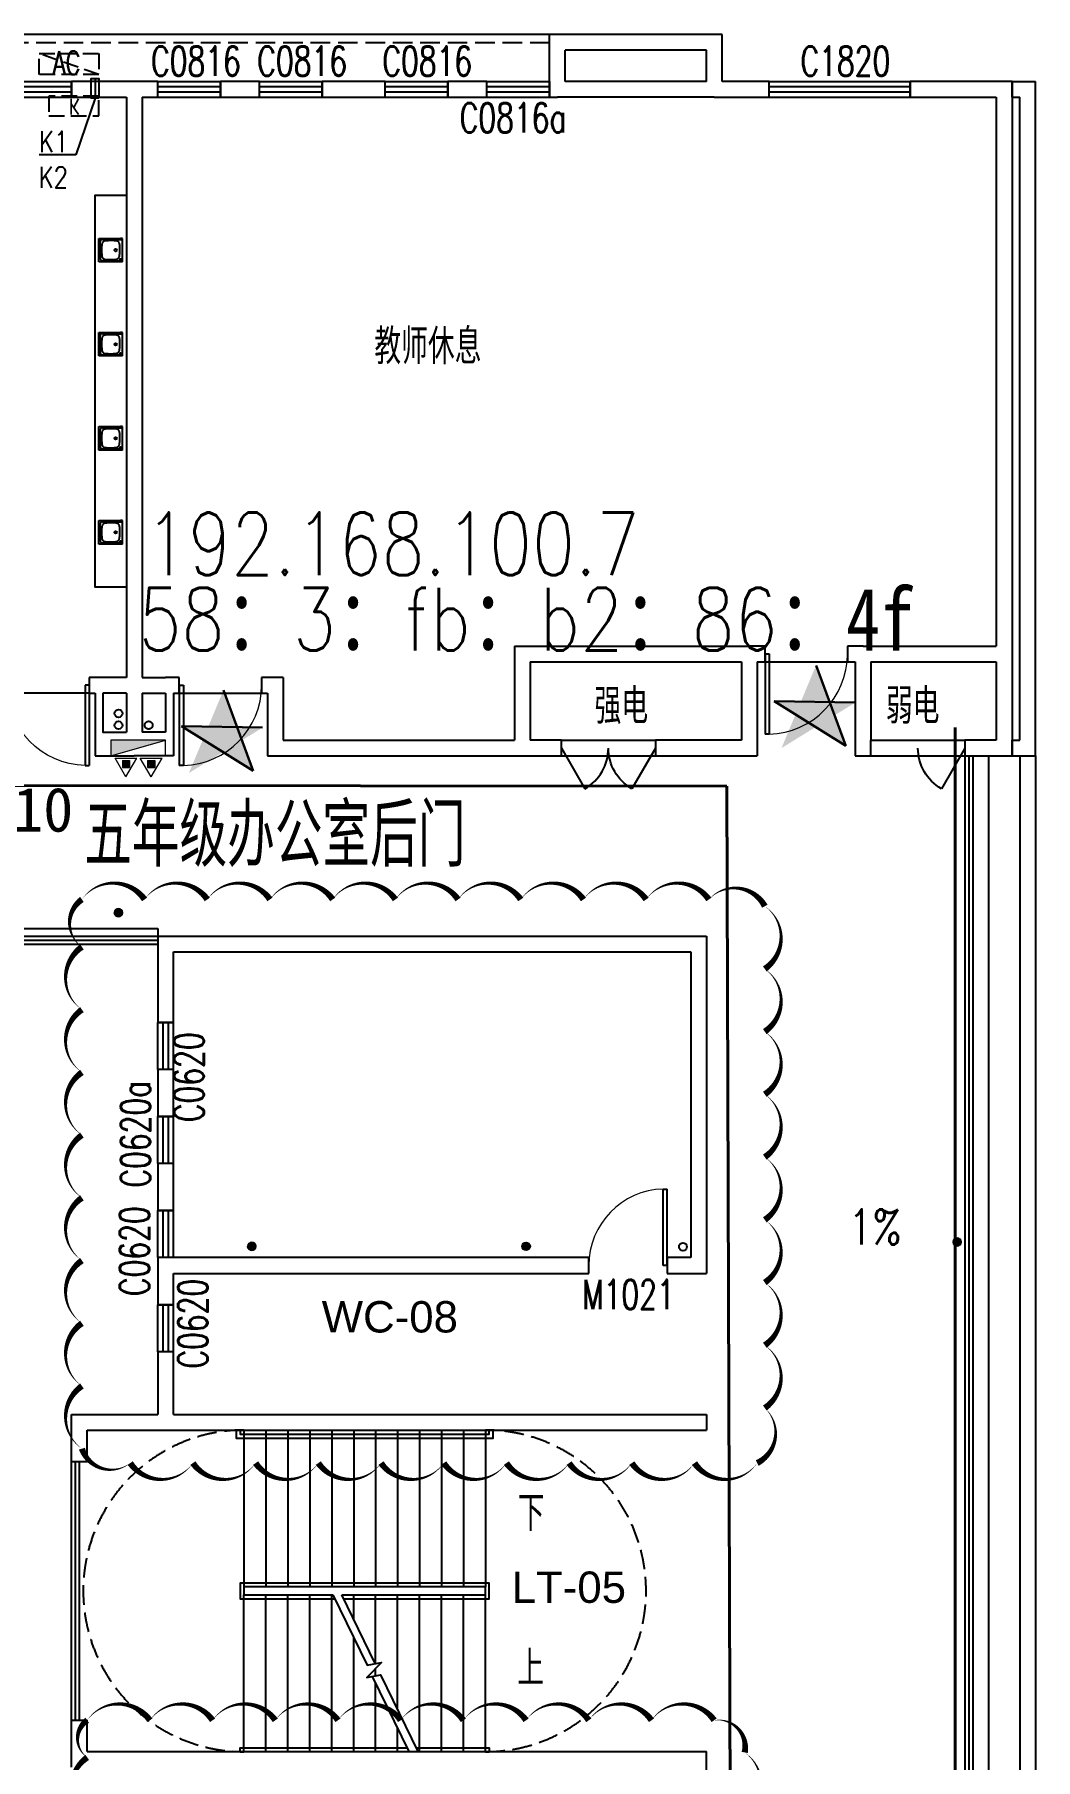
# Model space of a CAD drawing. Extents: x 447078 to 1776277, y 243534 to 519428.
# Drawn here: x 1131723 to 1144496, y 471141 to 493141 of the extents above; entities that cross this region are included whole.
import ezdxf

# ---------------------------------------------------------------- set-up
doc = ezdxf.new("R2010")
doc.units = 0
doc.header["$LTSCALE"] = 1000
doc.header["$MEASUREMENT"] = 0
for name, pattern in [('AP-02-RETAIL$0$DASH', [0.35, 0.25, -0.1]), ('CCDID0GLB00001', [30, 26.5, -1.5, 0.5, -1.5]), ('DASH', [0.35, 0.25, -0.1]), ('HIDDEN3', [1.905, 1.27, -0.635])]:
    doc.linetypes.add(name, pattern=pattern)
for name, color, linetype, lineweight in [('1#2#三层消火栓$0$P-HUDR-MISC', 13, 'Continuous', 25), ('1#2#三层消火栓$0$体育文娱中心3F消火栓$0$P-HUDR-MISC', 13, 'Continuous', 20), ('A桥架图层', 2, 'Continuous', 40), ('A门禁安装位置', 1, 'Continuous', 30)]:
    doc.layers.add(name, color=color, linetype=linetype, lineweight=lineweight)
for name, color, linetype in [('2017-7-14 根据审图意见修改', 5, 'Continuous'), ('A-DOOR', 2, 'Continuous'), ('A-DRAI', 61, 'Continuous'), ('A-EQPM-MECH', 191, 'Continuous'), ('A-FIXT', 211, 'Continuous'), ('A-FIXT-DASH', 211, 'HIDDEN3'), ('A-FURN', 251, 'Continuous'), ('A-GLAZ-BLIN', 9, 'Continuous'), ('A-HRAL', 104, 'Continuous'), ('A-HYDR', 1, 'CCDID0GLB00001'), ('A-OVER', 23, 'Continuous'), ('A-STRS', 2, 'Continuous'), ('A-WALL', 140, 'Continuous'), ('A-WIND', 2, 'Continuous'), ('A-WIND-IDEN', 4, 'Continuous'), ('G-0-XREF', 2, 'Continuous'), ('G-ANNO-NOTE', 80, 'Continuous'), ('X-连廊栏杆修改', 43, 'Continuous')]:
    doc.layers.add(name, color=color, linetype=linetype)
doc.styles.add('_TCH_DIM', font='SIMPLEX', dxfattribs={"bigfont": 'GBCBIG'})
doc.styles.add('_TCH_WINDOW', font='SIMPLEX', dxfattribs={"height": 3.5, "bigfont": 'GBCBIG'})
doc.styles.add('CCDI_T_G01', font='')
doc.styles.add('CCDI_T_G02', font='simplex.shx', dxfattribs={"width": 0.8, "bigfont": 'zjdz.shx'})
doc.styles.add('CCDI_T_G03', font='')
doc.styles.add('Note$0$CCDI-TOG-02', font='simplex.shx', dxfattribs={"width": 0.8, "bigfont": 'zjdz.shx'})
doc.styles.get('CCDI_T_G01').set_extended_font_data('Arial')
doc.styles.get('CCDI_T_G03').set_extended_font_data('SimHei')

# ---------------------------------------------------------------- blocks, each defined once
blk = doc.blocks.new('3600-2')
at = {"layer": 'A-STRS'}
for p, q in [((-2050, -280), (-50, -280)), ((2050, -280), (50, -280)), ((-2050, -560), (-50, -560)), ((2050, -560), (50, -560)), ((-2050, -840), (-50, -840)), ((2050, -840), (50, -840)), ((-2050, -1120), (-50, -1120)), ((2050, -1120), (50, -1120)), ((-2050, -1400), (-50, -1400)), ((1519, -1400), (50, -1400)), ((2050, -1400), (1748, -1400)), ((-2050, -1680), (-50, -1680)), ((926, -1680), (50, -1680)), ((1083, -1680), (989, -1680)), ((2050, -1680), (1171, -1680)), ((-2050, -1960), (-50, -1960)), ((365, -1960), (50, -1960)), ((2050, -1960), (594, -1960)), ((-2050, -2240), (-50, -2240)), ((2050, -2240), (50, -2240)), ((-2050, -2520), (-50, -2520)), ((2050, -2520), (50, -2520)), ((-2050, -2800), (-50, -2800)), ((2050, -2800), (50, -2800)), ((-2050, -3080), (-50, -3080)), ((2050, -3080), (50, -3080)), ((-2050, -3360), (-50, -3360)), ((2050, -3360), (50, -3360))]:
    blk.add_line(p, q, dxfattribs=at)
for points in [[(-2050, -3460), (-1950, -3460), (-1950, -180), (-2050, -180)], [(-2050, -3410), (-2000, -3410), (-2000, -230), (-2050, -230)], [(100, -2088), (100, -230), (-100, -230), (-100, -3410), (100, -3410), (100, -2200)], [(50, -2113), (50, -280), (-50, -280), (-50, -3360), (50, -3360), (50, -2224)], [(2000, -1167), (2000, -230), (2050, -230)], [(50, -2224), (947, -1789), (912, -1605), (1105, -1793), (1071, -1617), (2050, -1142)], [(2050, -1254), (1091, -1719)], [(2050, -3410), (2000, -3410), (2000, -1278)], [(927, -1687), (50, -2113)]]:
    blk.add_lwpolyline(points, dxfattribs=at)
at = {"layer": 'A-STRS', "linetype": 'DASH'}
for centre, start, end in [((0, -280), 0, 180), ((0, -3360), 180, 0)]:
    blk.add_arc(centre, 2051, start, end, dxfattribs=at)
blk = doc.blocks.new('DI LOU')
at = {"layer": 'A-FIXT'}
h = blk.add_hatch(dxfattribs=at)
h.set_pattern_fill('ANSI31', color=256, scale=10)
h.set_pattern_definition([(45, (-842091.153, -1894175.001), (-11.22532015, 11.22532015), [])])
h.paths.add_polyline_path([(-50, 0, 1), (50, 0, 1)])
blk.add_circle((0, 0), 50, dxfattribs=at)
blk = doc.blocks.new('PSXT')
at = {"layer": 'A-FIXT'}
blk.add_lwpolyline([(21472, 6455, 0, 0, 0), (22489, 6455, 60, 0, 0), (22669, 6455, 0, 0, 0)], format="xyseb", dxfattribs=at)
at = {"layer": 'A-FIXT', "extrusion": (0, 0, -1), "zscale": -1, "rotation": 209.9999968260897}
for p in [(-12400, 10800), (-23100, 6600)]:
    blk.add_blockref('DI LOU', p, dxfattribs=at)
at = {"layer": 'A-FIXT-DASH', "style": 'CCDI_T_G02', "width": 0.8}
blk.add_text('1%%%', height=450, dxfattribs=at).set_placement((21712, 6566))
blk = doc.blocks.new('连廊2F')
at = {"layer": 'A-GLAZ-BLIN'}
for p, q in [((105166, 156473), (105166, 124573)), ((105366, 156473), (105366, 124573))]:
    blk.add_line(p, q, dxfattribs=at)
at = {"layer": 'A-HRAL'}
for p, q in [((104516, 156473), (104516, 124573)), ((104566, 156473), (104566, 124573))]:
    blk.add_line(p, q, dxfattribs=at)
at = {"layer": 'A-OVER'}
blk.add_line((104766, 156473), (104766, 124573), dxfattribs=at)
at = {"layer": 'A-WALL'}
for p, q in [((105066, 165073), (105366, 165073)), ((105066, 165073), (105066, 164873)), ((105366, 156473), (105366, 165073)), ((105066, 164873), (105166, 164873)), ((105166, 156673), (105166, 164873)), ((105066, 156673), (105166, 156673)), ((105066, 156673), (105066, 156473)), ((105066, 156473), (105366, 156473))]:
    blk.add_line(p, q, dxfattribs=at)
at = {"layer": 'X-连廊栏杆修改'}
blk.add_line((104466, 156473), (104466, 115573), dxfattribs=at)
blk = doc.blocks.new('PSG-LG')
at = {"layer": 'A-DRAI'}
for centre in [(56400, 13341), (56400, 13191), (63601, 6539)]:
    blk.add_circle(centre, 50, dxfattribs=at)
at = {"layer": 'A-HYDR'}
blk.add_circle((56784, 13191), 50, dxfattribs=at)
at = {"layer": 'A-WALL'}
blk.add_lwpolyline([(56200, 13600), (56200, 13100), (56500, 13100)], dxfattribs=at)
blk = doc.blocks.new('sinks')
at = {"layer": 'A-FURN'}
for p, q in [((101861908, 17372404), (101861908, 17372383)), ((101861908, 17372154), (101861908, 17372383)), ((101861921, 17372192), (101861921, 17372404)), ((101861944, 17372361), (101861942, 17372358)), ((101861947, 17372364), (101861944, 17372361)), ((101861950, 17372366), (101861947, 17372364)), ((101861953, 17372368), (101861950, 17372366)), ((101861956, 17372370), (101861953, 17372368)), ((101861961, 17372371), (101861956, 17372370)), ((101861966, 17372372), (101861961, 17372371)), ((101861971, 17372373), (101861966, 17372372)), ((101861976, 17372374), (101861971, 17372373)), ((101861981, 17372374), (101861976, 17372374)), ((101861986, 17372374), (101861981, 17372374)), ((101861991, 17372375), (101861986, 17372374)), ((101861997, 17372375), (101861991, 17372375)), ((101862002, 17372375), (101861997, 17372375)), ((101862007, 17372376), (101862002, 17372375)), ((101862012, 17372376), (101862007, 17372376)), ((101862017, 17372376), (101862012, 17372376)), ((101862021, 17372376), (101862017, 17372376)), ((101862026, 17372376), (101862021, 17372376)), ((101862031, 17372376), (101862026, 17372376)), ((101862034, 17372376), (101862031, 17372376)), ((101862036, 17372376), (101862034, 17372376)), ((101862038, 17372376), (101862036, 17372376)), ((101862041, 17372376), (101862038, 17372376)), ((101862043, 17372376), (101862041, 17372376)), ((101862047, 17372376), (101862043, 17372376)), ((101862051, 17372376), (101862047, 17372376)), ((101862055, 17372376), (101862051, 17372376)), ((101862059, 17372376), (101862055, 17372376)), ((101862063, 17372375), (101862059, 17372376)), ((101862067, 17372375), (101862063, 17372375)), ((101862072, 17372374), (101862067, 17372375)), ((101862077, 17372374), (101862072, 17372374)), ((101862082, 17372373), (101862077, 17372374)), ((101862087, 17372373), (101862082, 17372373)), ((101862091, 17372373), (101862087, 17372373)), ((101862094, 17372372), (101862091, 17372373)), ((101862098, 17372371), (101862094, 17372372)), ((101862102, 17372371), (101862098, 17372371)), ((101862106, 17372369), (101862102, 17372371)), ((101862108, 17372368), (101862106, 17372369)), ((101862111, 17372367), (101862108, 17372368)), ((101862113, 17372365), (101862111, 17372367)), ((101862115, 17372363), (101862113, 17372365)), ((101862117, 17372361), (101862115, 17372363)), ((101862120, 17372359), (101862117, 17372361)), ((101862145, 17372192), (101862145, 17372404)), ((101862158, 17372404), (101862158, 17372154)), ((101861933, 17372318), (101861932, 17372312)), ((101861932, 17372312), (101861932, 17372306)), ((101861932, 17372306), (101861932, 17372300)), ((101861932, 17372300), (101861932, 17372294)), ((101861932, 17372294), (101861932, 17372287)), ((101861932, 17372287), (101861932, 17372281)), ((101861932, 17372281), (101861932, 17372275)), ((101861932, 17372275), (101861932, 17372269)), ((101861932, 17372269), (101861932, 17372263)), ((101861932, 17372263), (101861932, 17372257)), ((101861932, 17372257), (101861933, 17372252)), ((101861934, 17372336), (101861933, 17372330)), ((101861933, 17372330), (101861933, 17372324)), ((101861933, 17372324), (101861933, 17372318)), ((101861933, 17372252), (101861933, 17372246)), ((101861933, 17372246), (101861933, 17372240)), ((101861933, 17372240), (101861934, 17372236)), ((101861935, 17372342), (101861934, 17372336)), ((101861934, 17372236), (101861934, 17372232)), ((101861934, 17372232), (101861934, 17372228)), ((101861934, 17372228), (101861935, 17372224)), ((101861937, 17372348), (101861935, 17372342)), ((101861935, 17372224), (101861935, 17372220)), ((101861935, 17372220), (101861935, 17372217)), ((101861935, 17372217), (101861936, 17372214)), ((101861936, 17372214), (101861937, 17372211)), ((101861939, 17372353), (101861937, 17372348)), ((101861937, 17372211), (101861938, 17372208)), ((101861938, 17372208), (101861939, 17372206)), ((101861942, 17372358), (101861939, 17372353)), ((101861939, 17372206), (101861940, 17372204)), ((101861940, 17372204), (101861941, 17372202)), ((101861941, 17372202), (101861943, 17372200)), ((101861943, 17372200), (101861944, 17372199)), ((101861944, 17372199), (101861946, 17372197)), ((101861946, 17372197), (101861948, 17372195)), ((101861948, 17372195), (101861950, 17372193)), ((101861950, 17372193), (101861953, 17372191)), ((101861953, 17372191), (101861955, 17372190)), ((101861955, 17372190), (101861958, 17372189)), ((101861958, 17372189), (101861962, 17372187)), ((101861962, 17372187), (101861965, 17372186)), ((101861965, 17372186), (101861969, 17372186)), ((101861969, 17372186), (101861973, 17372185)), ((101861973, 17372185), (101861977, 17372185)), ((101861977, 17372185), (101861980, 17372184)), ((101861980, 17372184), (101861983, 17372184)), ((101861983, 17372184), (101861986, 17372183)), ((101861986, 17372183), (101861989, 17372183)), ((101861989, 17372183), (101861992, 17372182)), ((101861992, 17372182), (101861997, 17372182)), ((101861997, 17372182), (101862001, 17372182)), ((101862001, 17372182), (101862005, 17372181)), ((101862005, 17372181), (101862009, 17372181)), ((101862009, 17372181), (101862014, 17372181)), ((101862014, 17372181), (101862017, 17372181)), ((101862017, 17372181), (101862021, 17372181)), ((101862021, 17372181), (101862024, 17372180)), ((101862024, 17372180), (101862028, 17372180)), ((101862028, 17372180), (101862031, 17372180)), ((101862031, 17372180), (101862037, 17372180)), ((101862037, 17372180), (101862043, 17372180)), ((101862043, 17372180), (101862050, 17372180)), ((101862050, 17372180), (101862056, 17372181)), ((101862056, 17372181), (101862062, 17372181)), ((101862062, 17372181), (101862068, 17372182)), ((101862068, 17372182), (101862073, 17372183)), ((101862073, 17372183), (101862079, 17372183)), ((101862079, 17372183), (101862085, 17372184)), ((101862085, 17372184), (101862090, 17372185)), ((101862090, 17372185), (101862094, 17372185)), ((101862094, 17372185), (101862097, 17372185)), ((101862097, 17372185), (101862101, 17372186)), ((101862101, 17372186), (101862104, 17372187)), ((101862104, 17372187), (101862107, 17372188)), ((101862107, 17372188), (101862110, 17372189)), ((101862110, 17372189), (101862112, 17372190)), ((101862112, 17372190), (101862114, 17372192)), ((101862114, 17372192), (101862116, 17372193)), ((101862116, 17372193), (101862119, 17372195)), ((101862119, 17372195), (101862120, 17372197)), ((101862122, 17372357), (101862120, 17372359)), ((101862120, 17372197), (101862122, 17372198)), ((101862123, 17372354), (101862122, 17372357)), ((101862122, 17372198), (101862124, 17372200)), ((101862125, 17372352), (101862123, 17372354)), ((101862124, 17372200), (101862125, 17372202)), ((101862127, 17372349), (101862125, 17372352)), ((101862125, 17372202), (101862127, 17372204)), ((101862128, 17372345), (101862127, 17372349)), ((101862127, 17372204), (101862128, 17372207)), ((101862129, 17372342), (101862128, 17372345)), ((101862128, 17372207), (101862129, 17372210)), ((101862130, 17372338), (101862129, 17372342)), ((101862129, 17372210), (101862130, 17372212)), ((101862130, 17372334), (101862130, 17372338)), ((101862131, 17372330), (101862130, 17372334)), ((101862130, 17372215), (101862131, 17372218)), ((101862130, 17372212), (101862130, 17372215)), ((101862132, 17372326), (101862131, 17372330)), ((101862131, 17372222), (101862132, 17372226)), ((101862131, 17372218), (101862131, 17372222)), ((101862132, 17372321), (101862132, 17372326)), ((101862132, 17372317), (101862132, 17372321)), ((101862133, 17372312), (101862132, 17372317)), ((101862132, 17372234), (101862133, 17372238)), ((101862132, 17372230), (101862132, 17372234)), ((101862132, 17372226), (101862132, 17372230)), ((101862133, 17372307), (101862133, 17372312)), ((101862134, 17372300), (101862133, 17372307)), ((101862133, 17372252), (101862134, 17372255)), ((101862133, 17372248), (101862133, 17372252)), ((101862133, 17372245), (101862133, 17372248)), ((101862133, 17372241), (101862133, 17372245)), ((101862133, 17372238), (101862133, 17372241)), ((101862134, 17372292), (101862134, 17372300)), ((101862134, 17372284), (101862134, 17372292)), ((101862134, 17372276), (101862134, 17372284)), ((101862134, 17372268), (101862134, 17372276)), ((101862134, 17372266), (101862134, 17372268)), ((101862134, 17372263), (101862134, 17372266)), ((101862134, 17372260), (101862134, 17372263)), ((101862134, 17372258), (101862134, 17372260)), ((101862134, 17372255), (101862134, 17372258)), ((101862158, 17372154), (101861908, 17372154)), ((101862033, 17372167), (101861946, 17372167)), ((101862033, 17372167), (101862119, 17372167))]:
    blk.add_line(p, q, dxfattribs=at)
blk.add_lwpolyline([(101862158, 17372404), (101861908, 17372404)], dxfattribs=at)
for centre, radius in [((101862132, 17372383), 7.65), ((101862033, 17372330), 12.8)]:
    blk.add_circle(centre, radius, dxfattribs=at)
for centre, start, end in [((101861946, 17372192), 180, 270), ((101862119, 17372192), 270, 0)]:
    blk.add_arc(centre, 25.7, start, end, dxfattribs=at)
blk = doc.blocks.new('bc-kty')
at = {"layer": 'A-EQPM-MECH', "linetype": 'DASH', "ltscale": 0.8}
blk.add_line((100, 176), (-665, 443), dxfattribs=at)
for points in [[(100, 176), (-665, 176), (-665, 443), (100, 443)], [(-538, -350), (100, -350), (100, -100), (-538, -100)]]:
    blk.add_lwpolyline(points, close=True, dxfattribs=at)
at = {"layer": 'A-EQPM-MECH'}
blk.add_lwpolyline([(100, -125), (0, -125), (0, 125), (100, 125)], close=True, dxfattribs=at)
blk.add_lwpolyline([(50, 125), (50, -125)], dxfattribs=at)
at = {"layer": 'A-FIXT-DASH'}
blk.add_lwpolyline([(50, -125), (-194, -849), (-664, -849)], dxfattribs=at)
at = {"layer": 'A-EQPM-MECH', "style": '_TCH_DIM', "width": 0.705882}
blk.add_text('AC', height=297.5, dxfattribs=at).set_placement((-487, 176))
at = {"layer": 'A-EQPM-MECH', "style": 'Note$0$CCDI-TOG-02', "text_generation_flag": 4, "width": 0.8}
blk.add_text('K', height=200, dxfattribs=at).set_placement((-284, -132))
at = {"layer": 'A-FIXT-DASH', "style": 'CCDI_T_G02', "width": 0.8}
blk.add_text('K1', height=265.8, dxfattribs=at).set_placement((-664, -812))
blk = doc.blocks.new('$DorLib2D$00000001')
for p, q in [((0.45, 0.975), (0.5, 0.975)), ((0.45, 0), (0.45, 0.975)), ((0.5, 0), (0.5, 0.975)), ((0.5, 0), (0.45, 0))]:
    blk.add_line(p, q)
at = {"lineweight": 13}
blk.add_arc((0.475, 0), 0.975, 91.4693, 180, dxfattribs=at)
blk = doc.blocks.new('$TCHSYS$WIN2D')
for p, q in [((-0.5, 0.5), (0.5, 0.5)), ((-0.5, 0.5), (-0.5, -0.5)), ((0.5, 0.5), (0.5, -0.5)), ((0.5, 0.167), (-0.5, 0.167)), ((0.5, -0.167), (-0.5, -0.167)), ((-0.5, -0.5), (0.5, -0.5))]:
    blk.add_line(p, q)
blk = doc.blocks.new('$DorLib2D$00000228')
at = {"color": 0}
blk.add_line((0.5, 0), (0, 0.866), dxfattribs=at)
blk.add_arc((0.5, 0), 1, 120, 180, dxfattribs=at)
blk = doc.blocks.new('1#2#三层消火栓$0$体育文娱中心3F消火栓$0$A$C59133534')
at = {"layer": '1#2#三层消火栓$0$体育文娱中心3F消火栓$0$P-HUDR-MISC'}
h = blk.add_hatch(dxfattribs=at)
h.set_pattern_fill('JIS_WOOD', color=256, scale=20, style=0)
h.set_pattern_definition([(45, (39.371, -152.983), (-10, 10), [])])
h.paths.add_polyline_path([(-410.5, 259), (-410.5, 350), (-501.5, 350), (-501.5, 259)])
h = blk.add_hatch(dxfattribs=at)
h.set_pattern_fill('JIS_WOOD', color=256, scale=20, style=0)
h.set_pattern_definition([(45, (360.371, -152.983), (-10, 10), [])])
h.paths.add_polyline_path([(-89.5, 259), (-89.5, 350), (-180.5, 350), (-180.5, 259)])
at = {"layer": '1#2#三层消火栓$0$体育文娱中心3F消火栓$0$P-HUDR-MISC', "ltscale": 5}
blk.add_hatch(color=256, dxfattribs=at).paths.add_polyline_path([(50, 0), (-650, 200), (-650, 0)])
at = {"layer": '1#2#三层消火栓$0$体育文娱中心3F消火栓$0$P-HUDR-MISC'}
for p, q in [((-456, 469), (-595, 228)), ((-456, 469), (-317, 228)), ((-135, 469), (-274, 228)), ((-135, 469), (4, 228)), ((-595, 228), (-317, 228)), ((-501.5, 259), (-501.5, 350)), ((-501.5, 350), (-410.5, 350)), ((-501.5, 259), (-410.5, 259)), ((-410.5, 259), (-410.5, 350)), ((-274, 228), (4, 228)), ((-180.5, 259), (-180.5, 350)), ((-180.5, 350), (-89.5, 350)), ((-180.5, 259), (-89.5, 259)), ((-89.5, 259), (-89.5, 350)), ((-650, 200), (50, 0))]:
    blk.add_line(p, q, dxfattribs=at)
at = {"layer": '1#2#三层消火栓$0$体育文娱中心3F消火栓$0$P-HUDR-MISC', "ltscale": 5}
blk.add_lwpolyline([(-650, 200), (50, 200), (50, 0), (-650, 0)], close=True, dxfattribs=at)
blk = doc.blocks.new('1#2#三层消火栓')
at = {"layer": '1#2#三层消火栓$0$P-HUDR-MISC', "ltscale": 0.1, "xscale": -1, "rotation": 180}
blk.add_blockref('1#2#三层消火栓$0$体育文娱中心3F消火栓$0$A$C59133534', (1133346, 484141), dxfattribs=at)
blk = doc.blocks.new('门禁点位')
at = {"layer": 'A门禁安装位置'}
h = blk.add_hatch(color=256, dxfattribs=at)
h.paths.add_polyline_path([(-211491, 79015), (-211665, 79485), (-211858, 79022)])
h.paths.add_polyline_path([(-211858, 79022), (-211926, 78858), (-211670, 78698), (-211429, 78847), (-211491, 79015)])
h.paths.add_polyline_path([(-211429, 78847), (-211165, 79009), (-211491, 79015), (-211429, 78847)])
h.paths.add_polyline_path([(-211670, 78698), (-211285, 78457), (-211429, 78847)])
h.paths.add_polyline_path([(-211926, 78858), (-212105, 78430), (-211670, 78698)])
h.paths.add_polyline_path([(-211858, 79022), (-212198, 79028), (-211926, 78858)])
for p, q in [((-211665, 79485), (-211285, 78457)), ((-212198, 79028), (-211165, 79009)), ((-211285, 78457), (-212198, 79028))]:
    blk.add_line(p, q, dxfattribs=at)

msp = doc.modelspace()

# ---------------------------------------------------------------- linework, layer by layer
at = {"layer": '2017-7-14 根据审图意见修改'}
msp.add_lwpolyline([(1132327.9, 482110.1, 0, 80, -0.5205671), (1133127.9, 482110.1, 0, 80, -0.5205671), (1133927.9, 482110.1, 0, 80, -0.5205671), (1134727.9, 482110.1, 0, 80, -0.5205671), (1135527.9, 482110.1, 0, 80, -0.5205671), (1136327.9, 482110.1, 0, 80, -0.5205671), (1137127.9, 482110.1, 0, 80, -0.5205671), (1137927.9, 482110.1, 0, 80, -0.5205671), (1138727.9, 482110.1, 0, 80, -0.5205671), (1139527.8, 482110.1, 0, 80, -0.5205671), (1140327.8, 482110.1, 0, 80, -0.5205671), (1141041.6, 482023.9, 0, 80, -0.5205671), (1141041.6, 481223.9, 0, 80, -0.5205671), (1141041.6, 480423.9, 0, 80, -0.5205671), (1141041.6, 479623.9, 0, 80, -0.5205671), (1141041.6, 478823.9, 0, 80, -0.5205671), (1141041.6, 478023.9, 0, 80, -0.5205671), (1141041.6, 477223.9, 0, 80, -0.5205671), (1141041.6, 476423.9, 0, 80, -0.5205671), (1141041.6, 475623.9, 0, 80, -0.5205671), (1140944.2, 474921.3, 0, 80, -0.5205671), (1140144.2, 474921.3, 0, 80, -0.5205671), (1139344.2, 474921.3, 0, 80, -0.5205671), (1138544.2, 474921.3, 0, 80, -0.5205671), (1137744.2, 474921.3, 0, 80, -0.5205671), (1136944.2, 474921.3, 0, 80, -0.5205671), (1136144.2, 474921.3, 0, 80, -0.5205671), (1135344.2, 474921.3, 0, 80, -0.5205671), (1134544.2, 474921.3, 0, 80, -0.5205671), (1133744.2, 474921.3, 0, 80, -0.5205671), (1132944.2, 474921.3, 0, 80, -0.5205671), (1132327.9, 475105, 0, 80, -0.5205671), (1132327.9, 475905, 0, 80, -0.5205671), (1132327.9, 476705, 0, 80, -0.5205671), (1132327.9, 477505, 0, 80, -0.5205671), (1132327.9, 478305, 0, 80, -0.5205671), (1132327.9, 479105, 0, 80, -0.5205671), (1132327.9, 479905, 0, 80, -0.5205671), (1132327.9, 480705, 0, 80, -0.5205671), (1132327.9, 481505, 0, 80, -0.5205671)], format="xyseb", close=True, dxfattribs=at)
msp.add_lwpolyline([(1132395.6, 470367.7, 0, 80, -0.5205671), (1132395.6, 471167.7, 0, 80, -0.5205671), (1132395.6, 471641.4, 0, 80, -0.5205671), (1133195.6, 471641.4, 0, 80, -0.5205671), (1133995.6, 471641.4, 0, 80, -0.5205671), (1134795.6, 471641.4, 0, 80, -0.5205671), (1135595.6, 471641.4, 0, 80, -0.5205671), (1136395.6, 471641.4, 0, 80, -0.5205671), (1137195.6, 471641.4, 0, 80, -0.5205671), (1137995.6, 471641.4, 0, 80, -0.5205671), (1138795.6, 471641.4, 0, 80, -0.5205671), (1139595.6, 471641.4, 0, 80, -0.5205671), (1140395.6, 471641.4, 0, 80, -0.5205671), (1140785.1, 471231, 0, 80, -0.5205671), (1140785.1, 470431, 0, 80, -0.5205671)], format="xyseb", dxfattribs=at)
at = {"layer": 'A-DOOR'}
for p, q in [((1141045.6, 485141.4), (1142095.6, 485141.4)), ((1132420.6, 484741.4), (1131370.6, 484741.4)), ((1133570.6, 484741.4), (1134620.6, 484741.4)), ((1138445.6, 484141.4), (1139045.6, 484141.4)), ((1139045.6, 484141.4), (1139645.6, 484141.4)), ((1142395.6, 484141.4), (1142995.6, 484141.4)), ((1142995.6, 484141.4), (1143595.6, 484141.4)), ((1138445.6, 483941.4), (1139045.6, 483941.4)), ((1139045.6, 483941.4), (1139645.6, 483941.4)), ((1142395.6, 483941.4), (1142995.6, 483941.4)), ((1142995.6, 483941.4), (1143595.6, 483941.4))]:
    msp.add_line(p, q, dxfattribs=at)
at = {"layer": 'A-FURN'}
msp.add_lwpolyline([(1132895.6, 486091.4), (1132495.6, 486091.4), (1132495.6, 491091.4), (1132895.6, 491091.4)], dxfattribs=at)
at = {"layer": 'A-HRAL'}
for points in [[(1076345.6, 483941.4), (1076345.6, 481591.4), (1133295.6, 481591.4)], [(1076395.6, 483941.4), (1076395.6, 481641.4), (1133295.6, 481641.4)], [(1132245.6, 471641.4), (1132245.6, 474941.4)], [(1132295.6, 471641.4), (1132295.6, 474941.4)]]:
    msp.add_lwpolyline(points, dxfattribs=at)
at = {"layer": 'A-OVER', "linetype": 'AP-02-RETAIL$0$DASH'}
msp.add_line((1081695.6, 493041.4), (1138295.6, 493041.4), dxfattribs=at)
at = {"layer": 'A-OVER'}
for p, q in [((1138295.6, 493141.4), (1085095.6, 493141.4)), ((1133295.6, 481741.4), (1133295.6, 481641.4))]:
    msp.add_line(p, q, dxfattribs=at)
for points in [[(1076295.6, 483941.4), (1076295.6, 481541.4), (1133295.6, 481541.4)], [(1076495.6, 483941.4), (1076495.6, 481741.4), (1133295.6, 481741.4)], [(1132195.6, 471641.4), (1132195.6, 474941.4)]]:
    msp.add_lwpolyline(points, dxfattribs=at)
at = {"layer": 'A-WALL'}
for p, q in [((1138295.6, 492541.4), (1138295.6, 493141.4)), ((1140495.6, 493141.4), (1138295.6, 493141.4)), ((1140495.6, 492541.4), (1140495.6, 493141.4)), ((1138495.6, 492541.4), (1138495.6, 492941.4)), ((1140295.6, 492941.4), (1138495.6, 492941.4)), ((1140295.6, 492541.4), (1140295.6, 492941.4)), ((1132995.6, 492541.4), (1132195.6, 492541.4)), ((1132195.6, 492541.4), (1132195.6, 492341.4)), ((1133295.6, 492541.4), (1132995.6, 492541.4)), ((1133295.6, 492341.4), (1133295.6, 492541.4)), ((1134595.6, 492541.4), (1134095.6, 492541.4)), ((1134095.6, 492541.4), (1134095.6, 492341.4)), ((1134595.6, 492341.4), (1134595.6, 492541.4)), ((1136195.6, 492541.4), (1135395.6, 492541.4)), ((1135395.6, 492541.4), (1135395.6, 492341.4)), ((1136195.6, 492341.4), (1136195.6, 492541.4)), ((1137495.6, 492541.4), (1136995.6, 492541.4)), ((1136995.6, 492541.4), (1136995.6, 492341.4)), ((1137495.6, 492341.4), (1137495.6, 492541.4)), ((1138295.6, 492541.4), (1138295.6, 492541.4)), ((1138295.6, 492541.4), (1138295.6, 492341.4)), ((1140295.6, 492541.4), (1138495.6, 492541.4)), ((1141095.6, 492541.4), (1140495.6, 492541.4)), ((1141095.6, 492341.4), (1141095.6, 492541.4)), ((1144195.6, 492541.4), (1142895.6, 492541.4)), ((1142895.6, 492541.4), (1142895.6, 492341.4)), ((1144195.6, 492541.4), (1144195.6, 485241.4)), ((1132195.6, 492341.4), (1132895.6, 492341.4)), ((1132895.6, 492341.4), (1132895.6, 484941.4)), ((1133095.6, 492341.4), (1133095.6, 484941.4)), ((1133095.6, 492341.4), (1133295.6, 492341.4)), ((1134095.6, 492341.4), (1134595.6, 492341.4)), ((1135395.6, 492341.4), (1136195.6, 492341.4)), ((1136995.6, 492341.4), (1137495.6, 492341.4)), ((1138295.6, 492341.4), (1138395.6, 492341.4)), ((1140395.6, 492341.4), (1138395.6, 492341.4)), ((1140395.6, 492341.4), (1141095.6, 492341.4)), ((1142895.6, 492341.4), (1143995.6, 492341.4)), ((1143995.6, 492341.4), (1143995.6, 485341.4)), ((1137845.6, 485341.4), (1137845.6, 484141.4)), ((1137845.6, 485341.4), (1140845.6, 485341.4)), ((1141045.6, 485341.4), (1140845.6, 485341.4)), ((1141045.6, 485141.4), (1141045.6, 485341.4)), ((1142295.6, 485341.4), (1142095.6, 485341.4)), ((1142095.6, 485341.4), (1142095.6, 485141.4)), ((1142295.6, 485341.4), (1143995.6, 485341.4)), ((1138045.6, 485141.4), (1138045.6, 484141.4)), ((1138045.6, 485141.4), (1140745.6, 485141.4)), ((1140745.6, 485141.4), (1140745.6, 484141.4)), ((1140945.6, 485141.4), (1140945.6, 483941.4)), ((1140945.6, 485141.4), (1141045.6, 485141.4)), ((1142095.6, 485141.4), (1142195.6, 485141.4)), ((1142195.6, 485141.4), (1142195.6, 483941.4)), ((1142395.6, 485141.4), (1142395.6, 484141.4)), ((1142395.6, 485141.4), (1143995.6, 485141.4)), ((1143995.6, 485141.4), (1143995.6, 484141.4)), ((1144195.6, 485241.4), (1144195.6, 483941.4)), ((1132595.6, 484941.4), (1132420.6, 484941.4)), ((1132420.6, 484941.4), (1132420.6, 484741.4)), ((1132895.6, 484941.4), (1132595.6, 484941.4)), ((1133095.6, 484941.4), (1133395.6, 484941.4)), ((1133570.6, 484941.4), (1133395.6, 484941.4)), ((1133570.6, 484741.4), (1133570.6, 484941.4)), ((1134895.6, 484941.4), (1134620.6, 484941.4)), ((1134620.6, 484941.4), (1134620.6, 484741.4)), ((1134895.6, 484941.4), (1134895.6, 484141.4)), ((1132420.6, 484741.4), (1132495.6, 484741.4)), ((1132495.6, 484741.4), (1132495.6, 483941.4)), ((1132595.6, 484741.4), (1132595.6, 484241.4)), ((1132895.6, 484741.4), (1132595.6, 484741.4)), ((1132895.6, 484741.4), (1132895.6, 484241.4)), ((1133095.6, 484741.4), (1133095.6, 484241.4)), ((1133095.6, 484741.4), (1133395.6, 484741.4)), ((1133395.6, 484741.4), (1133395.6, 484241.4)), ((1133495.6, 484741.4), (1133495.6, 483941.4)), ((1133495.6, 484741.4), (1133570.6, 484741.4)), ((1134620.6, 484741.4), (1134695.6, 484741.4)), ((1134695.6, 484741.4), (1134695.6, 483941.4)), ((1132595.6, 484241.4), (1132895.6, 484241.4)), ((1133395.6, 484241.4), (1133095.6, 484241.4)), ((1134895.6, 484141.4), (1137845.6, 484141.4)), ((1138445.6, 484141.4), (1138045.6, 484141.4)), ((1138445.6, 483941.4), (1138445.6, 484141.4)), ((1140745.6, 484141.4), (1139645.6, 484141.4)), ((1139645.6, 484141.4), (1139645.6, 483941.4)), ((1142395.6, 483941.4), (1142395.6, 484141.4)), ((1143995.6, 484141.4), (1143595.6, 484141.4)), ((1143595.6, 484141.4), (1143595.6, 483941.4)), ((1132495.6, 483941.4), (1132995.6, 483941.4)), ((1133495.6, 483941.4), (1132995.6, 483941.4)), ((1134695.6, 483941.4), (1137945.6, 483941.4)), ((1137945.6, 483941.4), (1138445.6, 483941.4)), ((1139645.6, 483941.4), (1140945.6, 483941.4)), ((1142195.6, 483941.4), (1142395.6, 483941.4)), ((1143595.6, 483941.4), (1144195.6, 483941.4)), ((1133295.6, 481641.4), (1140295.6, 481641.4)), ((1133295.6, 481641.4), (1133295.6, 480541.4)), ((1140295.6, 481641.4), (1140295.6, 477341.4)), ((1133495.6, 481441.4), (1140095.6, 481441.4)), ((1133495.6, 480541.4), (1133495.6, 481441.4)), ((1140095.6, 481441.4), (1140095.6, 477541.4)), ((1133295.6, 480541.4), (1133495.6, 480541.4)), ((1133495.6, 479941.4), (1133295.6, 479941.4)), ((1133295.6, 479941.4), (1133295.6, 479341.4)), ((1133495.6, 479341.4), (1133495.6, 479941.4)), ((1133295.6, 479341.4), (1133495.6, 479341.4)), ((1133495.6, 478741.4), (1133295.6, 478741.4)), ((1133295.6, 478741.4), (1133295.6, 478141.4)), ((1133495.6, 478141.4), (1133495.6, 478741.4)), ((1133295.6, 478141.4), (1133495.6, 478141.4)), ((1133495.6, 477541.4), (1133295.6, 477541.4)), ((1133295.6, 477541.4), (1133295.6, 477441.4)), ((1133295.6, 477441.4), (1133295.6, 476941.4)), ((1138795.6, 477541.4), (1133495.6, 477541.4)), ((1138795.6, 477341.4), (1138795.6, 477541.4)), ((1140095.6, 477541.4), (1139795.6, 477541.4)), ((1139795.6, 477541.4), (1139795.6, 477341.4)), ((1133495.6, 477341.4), (1138795.6, 477341.4)), ((1133495.6, 476941.4), (1133495.6, 477341.4)), ((1139795.6, 477341.4), (1140295.6, 477341.4)), ((1133295.6, 476941.4), (1133495.6, 476941.4)), ((1133495.6, 476341.4), (1133295.6, 476341.4)), ((1133295.6, 476341.4), (1133295.6, 475541.4)), ((1133495.6, 475541.4), (1133495.6, 476341.4)), ((1132195.6, 474941.4), (1132195.6, 475541.4)), ((1132195.6, 475541.4), (1133295.6, 475541.4)), ((1133495.6, 475541.4), (1140295.6, 475541.4)), ((1140295.6, 475541.4), (1140295.6, 475341.4)), ((1132395.6, 474941.4), (1132395.6, 475341.4)), ((1132395.6, 475341.4), (1133395.6, 475341.4)), ((1133395.6, 475341.4), (1140295.6, 475341.4)), ((1132195.6, 474941.4), (1132395.6, 474941.4)), ((1132195.6, 471041.4), (1132195.6, 471641.4)), ((1132195.6, 471641.4), (1132395.6, 471641.4)), ((1132395.6, 471241.4), (1132395.6, 471641.4)), ((1132395.6, 471241.4), (1133395.6, 471241.4)), ((1133395.6, 471241.4), (1137895.6, 471241.4)), ((1137895.6, 471241.4), (1140295.6, 471241.4)), ((1140295.6, 469041.4), (1140295.6, 471241.4))]:
    msp.add_line(p, q, dxfattribs=at)
at = {"layer": 'A桥架图层'}
for p, q in [((1143469, 484302.7), (1143469, 392490.7)), ((1082593, 483605.1), (1140556.8, 483555.7)), ((1140556.8, 483555.7), (1140638.2, 459005))]:
    msp.add_line(p, q, dxfattribs=at)

# ---------------------------------------------------------------- block references
msp.add_blockref('连廊2F', (1039129.1, 327468.2))
at = {"layer": 'A-DOOR'}
for name, p, xscale, yscale, zscale, rotation in [('$DorLib2D$00000001', (1141570.6, 485241.4), -1050, -1050, -1050, 3.72605456161475e-10), ('$DorLib2D$00000001', (1131895.6, 484841.4), -1050, 1050, -1050, 180.0000000001405), ('$DorLib2D$00000001', (1134095.6, 484841.4), -1050, -1050, -1050, 359.9999999998595), ('$DorLib2D$00000228', (1138745.6, 484041.4), -600, -600, -600, 1.795799283070434e-11), ('$DorLib2D$00000228', (1139345.6, 484041.4), 600, -600, 600, 1.795799283070434e-11), ('$DorLib2D$00000228', (1143295.6, 484041.4), 600, -600, 600, 3.872367427447082e-10), ('$DorLib2D$00000001', (1139295.6, 477441.4), 1000, 1000, 1000, 359.9999993680476)]:
    msp.add_blockref(name, p, dxfattribs=dict(at, xscale=xscale, yscale=yscale, zscale=zscale, rotation=rotation))
at = {"layer": 'A-FIXT', "extrusion": (0, 0, -1), "zscale": -1, "rotation": 209.9999968260898}
msp.add_blockref('DI LOU', (-1134495.6, 477685.7), dxfattribs=at)
at = {"layer": 'A-FIXT', "extrusion": (0, 0, -1), "xscale": -1, "zscale": -1, "rotation": 150.0000031739103}
msp.add_blockref('DI LOU', (-1137995.6, 477685.7), dxfattribs=at)
at = {"layer": 'A-FURN', "xscale": 1.19999985396862, "yscale": 1.19999985396862, "zscale": 1.19999985396862, "rotation": 270}
for p in [(-19714036.5, 122724816), (-19714036.5, 122723616), (-19714036.5, 122722416), (-19714036.5, 122721216)]:
    msp.add_blockref('sinks', p, dxfattribs=at)
at = {"layer": 'A-WALL'}
msp.add_blockref('bc-kty', (1132445.6, 492454.8), dxfattribs=at)
at = {"layer": 'A-WIND'}
for p, xscale, yscale, zscale, rotation in [((1131395.6, 492441.4), -1600, 200, -1600, 179.9999999998113), ((1133695.6, 492441.4), -800, 200, -800, 179.999999999811), ((1134995.6, 492441.4), -800, 200, -800, 179.999999999811), ((1136595.6, 492441.4), -800, 200, -800, 179.999999999811), ((1137895.6, 492441.4), -800, 200, -800, 179.999999999811), ((1141995.6, 492441.4), -1800, 200, -1800, 179.9999999998107), ((1133395.6, 480241.4), 600, -200, 600, 89.99999940005158), ((1133395.6, 479041.4), 600, -200, 600, 89.99999940005158), ((1133395.6, 477841.4), 600, -200, 600, 89.99999940005158), ((1133395.6, 476641.4), 600, -200, 600, 89.99999945338476)]:
    msp.add_blockref('$TCHSYS$WIN2D', p, dxfattribs=dict(at, xscale=xscale, yscale=yscale, zscale=zscale, rotation=rotation))
at = {"layer": 'A门禁安装位置'}
for p in [(1353359.8, 405610.8), (1345798.7, 405292.7)]:
    msp.add_blockref('门禁点位', p, dxfattribs=at)
at = {"layer": 'G-0-XREF'}
for name, p in [('1#2#三层消火栓', (0, 0)), ('PSG-LG', (1076395.6, 471141.4)), ('PSXT', (1120395.6, 471141.4))]:
    msp.add_blockref(name, p, dxfattribs=at)
at = {"layer": 'G-0-XREF', "rotation": 270}
msp.add_blockref('3600-2', (1137755.6, 473291.4), dxfattribs=at)

# ---------------------------------------------------------------- texts
at = {"layer": 'A-FIXT-DASH', "style": 'CCDI_T_G02', "width": 0.8}
msp.add_text('K2', height=265.82, dxfattribs=at).set_placement((1131776.2, 491187))
at = {"layer": 'A-WIND-IDEN', "style": '_TCH_WINDOW', "width": 0.705882}
for s, rotation, p in [('C0816', 360, (1133210.6, 492614.3)), ('C0816', 360, (1134565.6, 492614.3)), ('C0816', 360, (1136161.6, 492614.3)), ('C1820', 360, (1141497.1, 492614.3)), ('C0816a', 360, (1137148.4, 491892.4)), ('C0620', 90, (1133881.6, 479269.7)), ('C0620a', 90, (1133200.5, 478434.7)), ('C0620', 90, (1133186.5, 477051.4)), ('C0620', 90, (1133931.1, 476126.2)), ('M1021', 360, (1138712.5, 476884.2))]:
    msp.add_text(s, height=375, rotation=rotation, dxfattribs=at).set_placement(p)
at = {"layer": 'A门禁安装位置', "char_height": 800, "width": 9568.517, "attachment_point": 1, "style": 'CCDI_T_G02'}
for s, insert in [('192.168.100.7', (1133134.5, 487046.7)), ('58{\\f宋体|b0|i0|c134|p2;：\\Fsimplex.shx,zjdz.shx|c0;3\\f宋体|b0|i0|c134|p2;：\\Fsimplex.shx,zjdz.shx|c0;fb\\f宋体|b0|i0|c134|p2;：\\Fsimplex.shx,zjdz.shx|c0;b2\\f宋体|b0|i0|c134|p2;：\\Fsimplex.shx,zjdz.shx|c0;86\\f宋体|b0|i0|c134|p2;：4f\\P}', (1133050.7, 486084.5))]:
    msp.add_mtext(s, dxfattribs=dict(at, insert=insert))
at = {"layer": 'A门禁安装位置', "insert": (1132357.2, 483327.8), "char_height": 800, "attachment_point": 1, "style": 'CCDI_T_G02'}
msp.add_mtext('五年级办公室后门', dxfattribs=at)
at = {"layer": 'G-ANNO-NOTE', "style": 'CCDI_T_G02', "width": 0.8}
for s, p in [('教师休息', (1136059, 488936.5)), ('强电', (1138868.9, 484350.3)), ('弱电', (1142585.9, 484350.3)), ('下', (1137889, 474055.9)), ('上', (1137882.4, 472080.3))]:
    msp.add_text(s, height=450, dxfattribs=at).set_placement(p)
at = {"layer": 'G-ANNO-NOTE'}
for s, height, style, p in [('      10', 563.29, 'CCDI_T_G03', (1129152, 482974.6, 0)), ('WC-08', 400, 'CCDI_T_G01', (1135387.6, 476587.1)), ('LT-05', 400, 'CCDI_T_G01', (1137811.3, 473138.6))]:
    msp.add_text(s, height=height, dxfattribs=dict(at, style=style)).set_placement(p)

doc.saveas('drawing.dxf')
